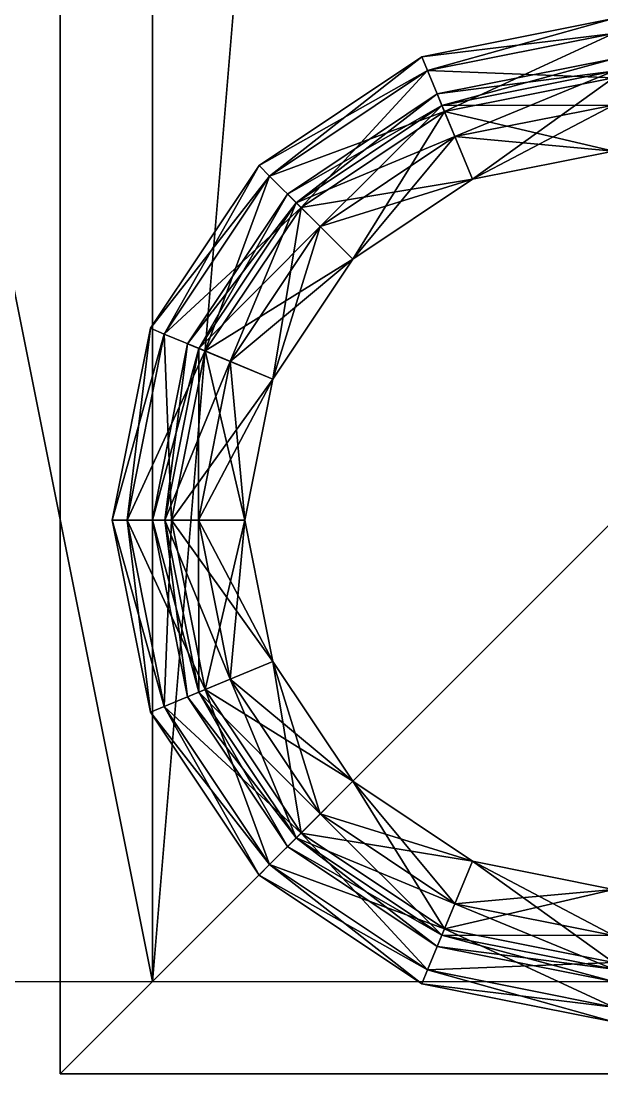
# Model space of a CAD drawing. Header units: metres. Extents: x -124 to 60, y -56 to 44.
# Drawn here: x 7.715 to 8.975, y -56.2 to -53.918 of the extents above; entities that cross this region are included whole.
import ezdxf

# ---------------------------------------------------------------- set-up
doc = ezdxf.new("R2010")
doc.units = ezdxf.units.M

msp = doc.modelspace()

# ---------------------------------------------------------------- linework, layer by layer
for points in [[(8, -56, 24), (10, -56, 24), (10, -32, 24)], [(10, -32, 24), (8, -32, 24), (8, -56, 24)], [(8, -56, 36), (8, -56, 46), (8, -32, 46)], [(8, -32, 46), (8, -32, 36), (8, -56, 36)], [(8, -56, 10), (8, -36, 10), (4, -36, 10)], [(4, -36, 10), (4, -56, 10), (8, -56, 10)], [(8, -56, 10), (8, -56, 24), (8, -38, 24)], [(8, -38, 24), (8, -38, 10), (8, -56, 10)], [(8, -44, 32), (8, -44, 36), (8, -54, 36)], [(8, -54, 36), (8, -54, 32), (8, -44, 32)], [(8, -52.8284, 30.8284), (8, -52.8284, 32), (8, -54, 32)], [(8, -54, 32), (8, -54, 30.8284), (8, -52.8284, 30.8284)], [(8, -53.092, 30.5376), (8, -52.8284, 30.8284), (8, -54, 30.8284)], [(8, -54, 30.8284), (8, -54, 30.4749), (8, -53.092, 30.5376)], [(8, -53.3259, 30.2223), (8, -53.092, 30.5376), (8, -54, 30.4749)], [(8, -54, 30.4749), (8, -54, 30.1213), (8, -53.3259, 30.2223)], [(8, -53.5277, 29.8856), (8, -53.3259, 30.2223), (8, -54, 30.1213)], [(8, -54, 30.1213), (8, -54, 29.7678), (8, -53.5277, 29.8856)], [(8, -53.6955, 29.5307), (8, -53.5277, 29.8856), (8, -54, 29.7678)], [(8, -54, 29.7678), (8, -54, 29.4142), (8, -53.6955, 29.5307)], [(8, -53.8278, 29.1611), (8, -53.6955, 29.5307), (8, -54, 29.4142)], [(7.8, -53.8, 24.2), (7.8, -53.8, 24), (7.8, -56.2, 24)], [(7.8, -56.2, 24), (7.8, -56.2, 24.2), (7.8, -53.8, 24.2)], [(7.8, -56.2, 24.2), (10.2, -56.2, 24.2), (10.2, -53.8, 24.2)], [(10.2, -53.8, 24.2), (7.8, -53.8, 24.2), (7.8, -56.2, 24.2)], [(10.2, -53.8, 24), (10.2, -56.2, 24), (7.8, -56.2, 24)], [(7.8, -56.2, 24), (7.8, -53.8, 24), (10.2, -53.8, 24)], [(7.8, -53.8, 28), (7.8, -53.8, 27.8), (7.8, -56.2, 27.8)], [(7.8, -56.2, 27.8), (7.8, -56.2, 28), (7.8, -53.8, 28)], [(7.8, -56.2, 28), (10.2, -56.2, 28), (10.2, -53.8, 28)], [(10.2, -53.8, 28), (7.8, -53.8, 28), (7.8, -56.2, 28)], [(10.2, -53.8, 27.8), (10.2, -56.2, 27.8), (7.8, -56.2, 27.8)], [(7.8, -56.2, 27.8), (7.8, -53.8, 27.8), (10.2, -53.8, 27.8)], [(8, -54, 29.4142), (8, -54, 29.0607), (8, -53.8278, 29.1611)], [(8, -53.9231, 28.7804), (8, -53.8278, 29.1611), (8, -54, 29.0607)], [(8, -54, 29.0607), (8, -54, 28.7071), (8, -53.9231, 28.7804)], [(8, -53.9807, 28.3921), (8, -53.9231, 28.7804), (8, -54, 28.7071)], [(8.59625, -54.0253, 25.5218), (8.58389, -53.9954, 26), (9, -53.9126, 26)], [(9, -53.945, 26.4782), (9, -53.9126, 26), (8.58389, -53.9954, 26)], [(9, -53.9126, 26), (9, -53.945, 25.5218), (8.59625, -54.0253, 25.5218)], [(8.58389, -53.9954, 26), (8.59625, -54.0253, 26.4782), (9, -53.945, 26.4782)], [(8.63313, -54.1143, 25.0523), (8.59625, -54.0253, 25.5218), (9, -53.945, 25.5218)], [(9, -54.0413, 26.9477), (9, -53.945, 26.4782), (8.59625, -54.0253, 26.4782)], [(9, -53.945, 25.5218), (9, -54.0413, 25.0523), (8.63313, -54.1143, 25.0523)], [(8, -54, 28.7071), (8, -54, 28.3536), (8, -53.9807, 28.3921)], [(8, -54, 28), (8, -53.9807, 28.3921), (8, -54, 28.3536)], [(8, -54, 28), (8, -54, 36), (8, -56, 36)], [(8, -56, 36), (8, -56, 28), (8, -54, 28)], [(8.25397, -54.254, 25.5218), (8.23112, -54.2311, 26), (8.58389, -53.9954, 26)], [(8.59625, -54.0253, 26.4782), (8.58389, -53.9954, 26), (8.23112, -54.2311, 26)], [(8.58389, -53.9954, 26), (8.59625, -54.0253, 25.5218), (8.25397, -54.254, 25.5218)], [(9, -54, 27.6), (8.61732, -54.0761, 27.6), (8.62757, -54.1009, 27.7)], [(8.61732, -54.0761, 27.6), (9, -54, 27.6), (9, -54.0268, 27.5)], [(8.61732, -54.0761, 24.4), (9, -54, 24.4), (9, -54.0268, 24.3)], [(9, -54, 24.4), (8.61732, -54.0761, 24.4), (8.62757, -54.1009, 24.5)], [(8.62757, -54.1009, 27.7), (9, -54.0268, 27.7), (9, -54, 27.6)], [(8.62757, -54.1009, 24.5), (9, -54.0268, 24.5), (9, -54, 24.4)], [(8.23112, -54.2311, 26), (8.25397, -54.254, 26.4782), (8.59625, -54.0253, 26.4782)], [(8.32212, -54.3221, 25.0523), (8.25397, -54.254, 25.5218), (8.59625, -54.0253, 25.5218)], [(8.63313, -54.1143, 26.9477), (8.59625, -54.0253, 26.4782), (8.25397, -54.254, 26.4782)], [(8.59625, -54.0253, 25.5218), (8.63313, -54.1143, 25.0523), (8.32212, -54.3221, 25.0523)], [(8.59625, -54.0253, 26.4782), (8.63313, -54.1143, 26.9477), (9, -54.0413, 26.9477)], [(9, -54.0268, 27.5), (8.62757, -54.1009, 27.5), (8.61732, -54.0761, 27.6)], [(9, -54.0268, 24.3), (8.62757, -54.1009, 24.3), (8.61732, -54.0761, 24.4)], [(9, -54.0268, 27.7), (8.62757, -54.1009, 27.7), (8.65559, -54.1685, 27.7732)], [(8.62757, -54.1009, 27.5), (9, -54.0268, 27.5), (9, -54.1, 27.4268)], [(8.62757, -54.1009, 24.3), (9, -54.0268, 24.3), (9, -54.1, 24.2268)], [(9, -54.0268, 24.5), (8.62757, -54.1009, 24.5), (8.65559, -54.1685, 24.5732)], [(8.65559, -54.1685, 27.7732), (9, -54.1, 27.7732), (9, -54.0268, 27.7)], [(8.65559, -54.1685, 24.5732), (9, -54.1, 24.5732), (9, -54.0268, 24.5)], [(8.69385, -54.2609, 24.6), (8.63313, -54.1143, 25.0523), (9, -54.0413, 25.0523)], [(9, -54.2, 27.4), (9, -54.0413, 26.9477), (8.63313, -54.1143, 26.9477)], [(9, -54.0413, 25.0523), (9, -54.2, 24.6), (8.69385, -54.2609, 24.6)], [(8.61732, -54.0761, 27.6), (8.29289, -54.2929, 27.6), (8.31184, -54.3118, 27.7)], [(8.29289, -54.2929, 27.6), (8.61732, -54.0761, 27.6), (8.62757, -54.1009, 27.5)], [(8.29289, -54.2929, 24.4), (8.61732, -54.0761, 24.4), (8.62757, -54.1009, 24.3)], [(8.61732, -54.0761, 24.4), (8.29289, -54.2929, 24.4), (8.31184, -54.3118, 24.5)], [(8.31184, -54.3118, 27.7), (8.62757, -54.1009, 27.7), (8.61732, -54.0761, 27.6)], [(8.31184, -54.3118, 24.5), (8.62757, -54.1009, 24.5), (8.61732, -54.0761, 24.4)], [(8.62757, -54.1009, 27.5), (8.31184, -54.3118, 27.5), (8.29289, -54.2929, 27.6)], [(8.62757, -54.1009, 24.3), (8.31184, -54.3118, 24.3), (8.29289, -54.2929, 24.4)], [(8.62757, -54.1009, 27.7), (8.31184, -54.3118, 27.7), (8.3636, -54.3636, 27.7732)], [(8.31184, -54.3118, 27.5), (8.62757, -54.1009, 27.5), (8.65559, -54.1685, 27.4268)], [(8.31184, -54.3118, 24.3), (8.62757, -54.1009, 24.3), (8.65559, -54.1685, 24.2268)], [(8.62757, -54.1009, 24.5), (8.31184, -54.3118, 24.5), (8.3636, -54.3636, 24.5732)], [(8.3636, -54.3636, 27.7732), (8.65559, -54.1685, 27.7732), (8.62757, -54.1009, 27.7)], [(8.3636, -54.3636, 24.5732), (8.65559, -54.1685, 24.5732), (8.62757, -54.1009, 24.5)], [(9, -54.1, 27.4268), (8.65559, -54.1685, 27.4268), (8.62757, -54.1009, 27.5)], [(9, -54.1, 24.2268), (8.65559, -54.1685, 24.2268), (8.62757, -54.1009, 24.3)], [(9, -54.1, 27.7732), (8.65559, -54.1685, 27.7732), (8.69385, -54.2609, 27.8)], [(8.65559, -54.1685, 27.4268), (9, -54.1, 27.4268), (9, -54.2, 27.4)], [(8.65559, -54.1685, 24.2268), (9, -54.1, 24.2268), (9, -54.2, 24.2)], [(9, -54.1, 24.5732), (8.65559, -54.1685, 24.5732), (8.69385, -54.2609, 24.6)], [(8.69385, -54.2609, 27.8), (9, -54.2, 27.8), (9, -54.1, 27.7732)], [(8.69385, -54.2609, 24.6), (9, -54.2, 24.6), (9, -54.1, 24.5732)], [(8.25397, -54.254, 26.4782), (8.32212, -54.3221, 26.9477), (8.63313, -54.1143, 26.9477)], [(8.43431, -54.4343, 24.6), (8.32212, -54.3221, 25.0523), (8.63313, -54.1143, 25.0523)], [(8.69385, -54.2609, 27.4), (8.63313, -54.1143, 26.9477), (8.32212, -54.3221, 26.9477)], [(8.63313, -54.1143, 25.0523), (8.69385, -54.2609, 24.6), (8.43431, -54.4343, 24.6)], [(8.63313, -54.1143, 26.9477), (8.69385, -54.2609, 27.4), (9, -54.2, 27.4)], [(8.65559, -54.1685, 27.4268), (8.3636, -54.3636, 27.4268), (8.31184, -54.3118, 27.5)], [(8.65559, -54.1685, 24.2268), (8.3636, -54.3636, 24.2268), (8.31184, -54.3118, 24.3)], [(8.65559, -54.1685, 27.7732), (8.3636, -54.3636, 27.7732), (8.43431, -54.4343, 27.8)], [(8.3636, -54.3636, 27.4268), (8.65559, -54.1685, 27.4268), (8.69385, -54.2609, 27.4)], [(8.3636, -54.3636, 24.2268), (8.65559, -54.1685, 24.2268), (8.69385, -54.2609, 24.2)], [(8.65559, -54.1685, 24.5732), (8.3636, -54.3636, 24.5732), (8.43431, -54.4343, 24.6)], [(8.43431, -54.4343, 27.8), (8.69385, -54.2609, 27.8), (8.65559, -54.1685, 27.7732)], [(8.43431, -54.4343, 24.6), (8.69385, -54.2609, 24.6), (8.65559, -54.1685, 24.5732)], [(9, -54.2, 27.4), (8.69385, -54.2609, 27.4), (8.65559, -54.1685, 27.4268)], [(9, -54.2, 24.2), (8.69385, -54.2609, 24.2), (8.65559, -54.1685, 24.2268)], [(8.02527, -54.5963, 25.5218), (7.99541, -54.5839, 26), (8.23112, -54.2311, 26)], [(8.25397, -54.254, 26.4782), (8.23112, -54.2311, 26), (7.99541, -54.5839, 26)], [(8.23112, -54.2311, 26), (8.25397, -54.254, 25.5218), (8.02527, -54.5963, 25.5218)], [(7.99541, -54.5839, 26), (8.02527, -54.5963, 26.4782), (8.25397, -54.254, 26.4782)], [(8.1143, -54.6331, 25.0523), (8.02527, -54.5963, 25.5218), (8.25397, -54.254, 25.5218)], [(8.32212, -54.3221, 26.9477), (8.25397, -54.254, 26.4782), (8.02527, -54.5963, 26.4782)], [(8.25397, -54.254, 25.5218), (8.32212, -54.3221, 25.0523), (8.1143, -54.6331, 25.0523)], [(8.32212, -54.3221, 26.9477), (8.43431, -54.4343, 27.4), (8.69385, -54.2609, 27.4)], [(8.69385, -54.2609, 27.4), (8.43431, -54.4343, 27.4), (8.3636, -54.3636, 27.4268)], [(8.69385, -54.2609, 24.2), (8.43431, -54.4343, 24.2), (8.3636, -54.3636, 24.2268)], [(8.29289, -54.2929, 27.6), (8.07612, -54.6173, 27.6), (8.10088, -54.6276, 27.7)], [(8.07612, -54.6173, 27.6), (8.29289, -54.2929, 27.6), (8.31184, -54.3118, 27.5)], [(8.07612, -54.6173, 24.4), (8.29289, -54.2929, 24.4), (8.31184, -54.3118, 24.3)], [(8.29289, -54.2929, 24.4), (8.07612, -54.6173, 24.4), (8.10088, -54.6276, 24.5)], [(8.10088, -54.6276, 27.7), (8.31184, -54.3118, 27.7), (8.29289, -54.2929, 27.6)], [(8.10088, -54.6276, 24.5), (8.31184, -54.3118, 24.5), (8.29289, -54.2929, 24.4)], [(8.02527, -54.5963, 26.4782), (8.1143, -54.6331, 26.9477), (8.32212, -54.3221, 26.9477)], [(8.31184, -54.3118, 27.5), (8.10088, -54.6276, 27.5), (8.07612, -54.6173, 27.6)], [(8.31184, -54.3118, 24.3), (8.10088, -54.6276, 24.3), (8.07612, -54.6173, 24.4)], [(8.31184, -54.3118, 27.7), (8.10088, -54.6276, 27.7), (8.16851, -54.6556, 27.7732)], [(8.10088, -54.6276, 27.5), (8.31184, -54.3118, 27.5), (8.3636, -54.3636, 27.4268)], [(8.10088, -54.6276, 24.3), (8.31184, -54.3118, 24.3), (8.3636, -54.3636, 24.2268)], [(8.31184, -54.3118, 24.5), (8.10088, -54.6276, 24.5), (8.16851, -54.6556, 24.5732)], [(8.2609, -54.6939, 24.6), (8.1143, -54.6331, 25.0523), (8.32212, -54.3221, 25.0523)], [(8.43431, -54.4343, 27.4), (8.32212, -54.3221, 26.9477), (8.1143, -54.6331, 26.9477)], [(8.16851, -54.6556, 27.7732), (8.3636, -54.3636, 27.7732), (8.31184, -54.3118, 27.7)], [(8.16851, -54.6556, 24.5732), (8.3636, -54.3636, 24.5732), (8.31184, -54.3118, 24.5)], [(8.32212, -54.3221, 25.0523), (8.43431, -54.4343, 24.6), (8.2609, -54.6939, 24.6)], [(8.3636, -54.3636, 27.4268), (8.16851, -54.6556, 27.4268), (8.10088, -54.6276, 27.5)], [(8.3636, -54.3636, 24.2268), (8.16851, -54.6556, 24.2268), (8.10088, -54.6276, 24.3)], [(8.3636, -54.3636, 27.7732), (8.16851, -54.6556, 27.7732), (8.2609, -54.6939, 27.8)], [(8.16851, -54.6556, 27.4268), (8.3636, -54.3636, 27.4268), (8.43431, -54.4343, 27.4)], [(8.16851, -54.6556, 24.2268), (8.3636, -54.3636, 24.2268), (8.43431, -54.4343, 24.2)], [(8.3636, -54.3636, 24.5732), (8.16851, -54.6556, 24.5732), (8.2609, -54.6939, 24.6)], [(8.2609, -54.6939, 27.8), (8.43431, -54.4343, 27.8), (8.3636, -54.3636, 27.7732)], [(8.2609, -54.6939, 24.6), (8.43431, -54.4343, 24.6), (8.3636, -54.3636, 24.5732)], [(8.1143, -54.6331, 26.9477), (8.2609, -54.6939, 27.4), (8.43431, -54.4343, 27.4)], [(8.43431, -54.4343, 27.4), (8.2609, -54.6939, 27.4), (8.16851, -54.6556, 27.4268)], [(8.43431, -54.4343, 24.2), (8.2609, -54.6939, 24.2), (8.16851, -54.6556, 24.2268)], [(7.94496, -55, 25.5218), (7.91264, -55, 26), (7.99541, -54.5839, 26)], [(8.02527, -54.5963, 26.4782), (7.99541, -54.5839, 26), (7.91264, -55, 26)], [(7.99541, -54.5839, 26), (8.02527, -54.5963, 25.5218), (7.94496, -55, 25.5218)], [(7.91264, -55, 26), (7.94496, -55, 26.4782), (8.02527, -54.5963, 26.4782)], [(8.04133, -55, 25.0523), (7.94496, -55, 25.5218), (8.02527, -54.5963, 25.5218)], [(8.1143, -54.6331, 26.9477), (8.02527, -54.5963, 26.4782), (7.94496, -55, 26.4782)], [(8.02527, -54.5963, 25.5218), (8.1143, -54.6331, 25.0523), (8.04133, -55, 25.0523)], [(8.07612, -54.6173, 27.6), (8, -55, 27.6), (8.02679, -55, 27.7)], [(8, -55, 27.6), (8.07612, -54.6173, 27.6), (8.10088, -54.6276, 27.5)], [(8, -55, 24.4), (8.07612, -54.6173, 24.4), (8.10088, -54.6276, 24.3)], [(8.07612, -54.6173, 24.4), (8, -55, 24.4), (8.02679, -55, 24.5)], [(8.10088, -54.6276, 27.5), (8.02679, -55, 27.5), (8, -55, 27.6)], [(8.10088, -54.6276, 24.3), (8.02679, -55, 24.3), (8, -55, 24.4)], [(8.02679, -55, 27.7), (8.10088, -54.6276, 27.7), (8.07612, -54.6173, 27.6)], [(8.02679, -55, 24.5), (8.10088, -54.6276, 24.5), (8.07612, -54.6173, 24.4)], [(8.10088, -54.6276, 27.7), (8.02679, -55, 27.7), (8.1, -55, 27.7732)], [(8.02679, -55, 27.5), (8.10088, -54.6276, 27.5), (8.16851, -54.6556, 27.4268)], [(8.02679, -55, 24.3), (8.10088, -54.6276, 24.3), (8.16851, -54.6556, 24.2268)], [(8.10088, -54.6276, 24.5), (8.02679, -55, 24.5), (8.1, -55, 24.5732)], [(8.1, -55, 27.7732), (8.16851, -54.6556, 27.7732), (8.10088, -54.6276, 27.7)], [(8.1, -55, 24.5732), (8.16851, -54.6556, 24.5732), (8.10088, -54.6276, 24.5)], [(7.94496, -55, 26.4782), (8.04133, -55, 26.9477), (8.1143, -54.6331, 26.9477)], [(8.2, -55, 24.6), (8.04133, -55, 25.0523), (8.1143, -54.6331, 25.0523)], [(8.2609, -54.6939, 27.4), (8.1143, -54.6331, 26.9477), (8.04133, -55, 26.9477)], [(8.1143, -54.6331, 25.0523), (8.2609, -54.6939, 24.6), (8.2, -55, 24.6)], [(8.16851, -54.6556, 27.4268), (8.1, -55, 27.4268), (8.02679, -55, 27.5)], [(8.16851, -54.6556, 24.2268), (8.1, -55, 24.2268), (8.02679, -55, 24.3)], [(8.16851, -54.6556, 27.7732), (8.1, -55, 27.7732), (8.2, -55, 27.8)], [(8.1, -55, 27.4268), (8.16851, -54.6556, 27.4268), (8.2609, -54.6939, 27.4)], [(8.1, -55, 24.2268), (8.16851, -54.6556, 24.2268), (8.2609, -54.6939, 24.2)], [(8.16851, -54.6556, 24.5732), (8.1, -55, 24.5732), (8.2, -55, 24.6)], [(8.2, -55, 27.8), (8.2609, -54.6939, 27.8), (8.16851, -54.6556, 27.7732)], [(8.2, -55, 24.6), (8.2609, -54.6939, 24.6), (8.16851, -54.6556, 24.5732)], [(8.04133, -55, 26.9477), (8.2, -55, 27.4), (8.2609, -54.6939, 27.4)], [(8.2609, -54.6939, 27.4), (8.2, -55, 27.4), (8.1, -55, 27.4268)], [(8.2609, -54.6939, 24.2), (8.2, -55, 24.2), (8.1, -55, 24.2268)], [(8.02527, -55.4037, 25.5218), (7.99541, -55.4161, 26), (7.91264, -55, 26)], [(7.91264, -55, 26), (7.94496, -55, 25.5218), (8.02527, -55.4037, 25.5218)], [(7.94496, -55, 26.4782), (7.91264, -55, 26), (7.99541, -55.4161, 26)], [(8.1143, -55.3669, 25.0523), (8.02527, -55.4037, 25.5218), (7.94496, -55, 25.5218)], [(7.94496, -55, 25.5218), (8.04133, -55, 25.0523), (8.1143, -55.3669, 25.0523)], [(7.99541, -55.4161, 26), (8.02527, -55.4037, 26.4782), (7.94496, -55, 26.4782)], [(8.04133, -55, 26.9477), (7.94496, -55, 26.4782), (8.02527, -55.4037, 26.4782)], [(8, -55, 27.6), (8.07612, -55.3827, 27.6), (8.10088, -55.3724, 27.7)], [(8.10088, -55.3724, 27.7), (8.02679, -55, 27.7), (8, -55, 27.6)], [(8.07612, -55.3827, 27.6), (8, -55, 27.6), (8.02679, -55, 27.5)], [(8.07612, -55.3827, 24.4), (8, -55, 24.4), (8.02679, -55, 24.3)], [(8.10088, -55.3724, 24.5), (8.02679, -55, 24.5), (8, -55, 24.4)], [(8, -55, 24.4), (8.07612, -55.3827, 24.4), (8.10088, -55.3724, 24.5)], [(8.02527, -55.4037, 26.4782), (8.1143, -55.3669, 26.9477), (8.04133, -55, 26.9477)], [(8.02679, -55, 27.7), (8.10088, -55.3724, 27.7), (8.16851, -55.3444, 27.7732)], [(8.16851, -55.3444, 27.7732), (8.1, -55, 27.7732), (8.02679, -55, 27.7)], [(8.02679, -55, 27.5), (8.10088, -55.3724, 27.5), (8.07612, -55.3827, 27.6)], [(8.10088, -55.3724, 27.5), (8.02679, -55, 27.5), (8.1, -55, 27.4268)], [(8.10088, -55.3724, 24.3), (8.02679, -55, 24.3), (8.1, -55, 24.2268)], [(8.02679, -55, 24.3), (8.10088, -55.3724, 24.3), (8.07612, -55.3827, 24.4)], [(8.16851, -55.3444, 24.5732), (8.1, -55, 24.5732), (8.02679, -55, 24.5)], [(8.02679, -55, 24.5), (8.10088, -55.3724, 24.5), (8.16851, -55.3444, 24.5732)], [(8.2609, -55.3061, 24.6), (8.1143, -55.3669, 25.0523), (8.04133, -55, 25.0523)], [(8.04133, -55, 25.0523), (8.2, -55, 24.6), (8.2609, -55.3061, 24.6)], [(8.2, -55, 27.4), (8.04133, -55, 26.9477), (8.1143, -55.3669, 26.9477)], [(8.1, -55, 27.7732), (8.16851, -55.3444, 27.7732), (8.2609, -55.3061, 27.8)], [(8.2609, -55.3061, 27.8), (8.2, -55, 27.8), (8.1, -55, 27.7732)], [(8.1, -55, 27.4268), (8.16851, -55.3444, 27.4268), (8.10088, -55.3724, 27.5)], [(8.16851, -55.3444, 27.4268), (8.1, -55, 27.4268), (8.2, -55, 27.4)], [(8.16851, -55.3444, 24.2268), (8.1, -55, 24.2268), (8.2, -55, 24.2)], [(8.1, -55, 24.2268), (8.16851, -55.3444, 24.2268), (8.10088, -55.3724, 24.3)], [(8.2609, -55.3061, 24.6), (8.2, -55, 24.6), (8.1, -55, 24.5732)], [(8.1, -55, 24.5732), (8.16851, -55.3444, 24.5732), (8.2609, -55.3061, 24.6)], [(8.1143, -55.3669, 26.9477), (8.2609, -55.3061, 27.4), (8.2, -55, 27.4)], [(8.2, -55, 27.4), (8.2609, -55.3061, 27.4), (8.16851, -55.3444, 27.4268)], [(8.2, -55, 24.2), (8.2609, -55.3061, 24.2), (8.16851, -55.3444, 24.2268)], [(8.1143, -55.3669, 25.0523), (8.2609, -55.3061, 24.6), (8.43431, -55.5657, 24.6)], [(8.2609, -55.3061, 27.4), (8.1143, -55.3669, 26.9477), (8.32212, -55.6779, 26.9477)], [(8.43431, -55.5657, 27.8), (8.2609, -55.3061, 27.8), (8.16851, -55.3444, 27.7732)], [(8.3636, -55.6364, 27.4268), (8.16851, -55.3444, 27.4268), (8.2609, -55.3061, 27.4)], [(8.3636, -55.6364, 24.2268), (8.16851, -55.3444, 24.2268), (8.2609, -55.3061, 24.2)], [(8.43431, -55.5657, 24.6), (8.2609, -55.3061, 24.6), (8.16851, -55.3444, 24.5732)], [(8.2609, -55.3061, 27.4), (8.43431, -55.5657, 27.4), (8.3636, -55.6364, 27.4268)], [(8.32212, -55.6779, 26.9477), (8.43431, -55.5657, 27.4), (8.2609, -55.3061, 27.4)], [(8.2609, -55.3061, 24.2), (8.43431, -55.5657, 24.2), (8.3636, -55.6364, 24.2268)], [(8.3636, -55.6364, 27.7732), (8.16851, -55.3444, 27.7732), (8.10088, -55.3724, 27.7)], [(8.31184, -55.6882, 27.5), (8.10088, -55.3724, 27.5), (8.16851, -55.3444, 27.4268)], [(8.31184, -55.6882, 24.3), (8.10088, -55.3724, 24.3), (8.16851, -55.3444, 24.2268)], [(8.3636, -55.6364, 24.5732), (8.16851, -55.3444, 24.5732), (8.10088, -55.3724, 24.5)], [(8.16851, -55.3444, 27.7732), (8.3636, -55.6364, 27.7732), (8.43431, -55.5657, 27.8)], [(8.16851, -55.3444, 27.4268), (8.3636, -55.6364, 27.4268), (8.31184, -55.6882, 27.5)], [(8.16851, -55.3444, 24.2268), (8.3636, -55.6364, 24.2268), (8.31184, -55.6882, 24.3)], [(8.16851, -55.3444, 24.5732), (8.3636, -55.6364, 24.5732), (8.43431, -55.5657, 24.6)], [(8.02527, -55.4037, 25.5218), (8.1143, -55.3669, 25.0523), (8.32212, -55.6779, 25.0523)], [(8.1143, -55.3669, 26.9477), (8.02527, -55.4037, 26.4782), (8.25397, -55.746, 26.4782)], [(8.31184, -55.6882, 27.7), (8.10088, -55.3724, 27.7), (8.07612, -55.3827, 27.6)], [(8.29289, -55.7071, 27.6), (8.07612, -55.3827, 27.6), (8.10088, -55.3724, 27.5)], [(8.29289, -55.7071, 24.4), (8.07612, -55.3827, 24.4), (8.10088, -55.3724, 24.3)], [(8.31184, -55.6882, 24.5), (8.10088, -55.3724, 24.5), (8.07612, -55.3827, 24.4)], [(8.07612, -55.3827, 27.6), (8.29289, -55.7071, 27.6), (8.31184, -55.6882, 27.7)], [(8.07612, -55.3827, 24.4), (8.29289, -55.7071, 24.4), (8.31184, -55.6882, 24.5)], [(8.10088, -55.3724, 27.7), (8.31184, -55.6882, 27.7), (8.3636, -55.6364, 27.7732)], [(8.10088, -55.3724, 27.5), (8.31184, -55.6882, 27.5), (8.29289, -55.7071, 27.6)], [(8.10088, -55.3724, 24.3), (8.31184, -55.6882, 24.3), (8.29289, -55.7071, 24.4)], [(8.10088, -55.3724, 24.5), (8.31184, -55.6882, 24.5), (8.3636, -55.6364, 24.5732)], [(8.43431, -55.5657, 24.6), (8.32212, -55.6779, 25.0523), (8.1143, -55.3669, 25.0523)], [(8.25397, -55.746, 26.4782), (8.32212, -55.6779, 26.9477), (8.1143, -55.3669, 26.9477)], [(7.99541, -55.4161, 26), (8.02527, -55.4037, 25.5218), (8.25397, -55.746, 25.5218)], [(8.02527, -55.4037, 26.4782), (7.99541, -55.4161, 26), (8.23112, -55.7689, 26)], [(8.32212, -55.6779, 25.0523), (8.25397, -55.746, 25.5218), (8.02527, -55.4037, 25.5218)], [(8.23112, -55.7689, 26), (8.25397, -55.746, 26.4782), (8.02527, -55.4037, 26.4782)], [(8.25397, -55.746, 25.5218), (8.23112, -55.7689, 26), (7.99541, -55.4161, 26)], [(8.32212, -55.6779, 25.0523), (8.43431, -55.5657, 24.6), (8.69385, -55.7391, 24.6)], [(8.43431, -55.5657, 27.4), (8.32212, -55.6779, 26.9477), (8.63313, -55.8857, 26.9477)], [(8.69385, -55.7391, 27.8), (8.43431, -55.5657, 27.8), (8.3636, -55.6364, 27.7732)], [(8.65559, -55.8315, 27.4268), (8.3636, -55.6364, 27.4268), (8.43431, -55.5657, 27.4)], [(8.65559, -55.8315, 24.2268), (8.3636, -55.6364, 24.2268), (8.43431, -55.5657, 24.2)], [(8.69385, -55.7391, 24.6), (8.43431, -55.5657, 24.6), (8.3636, -55.6364, 24.5732)], [(8.43431, -55.5657, 27.4), (8.69385, -55.7391, 27.4), (8.65559, -55.8315, 27.4268)], [(8.63313, -55.8857, 26.9477), (8.69385, -55.7391, 27.4), (8.43431, -55.5657, 27.4)], [(8.43431, -55.5657, 24.2), (8.69385, -55.7391, 24.2), (8.65559, -55.8315, 24.2268)], [(8.65559, -55.8315, 27.7732), (8.3636, -55.6364, 27.7732), (8.31184, -55.6882, 27.7)], [(8.62757, -55.8991, 27.5), (8.31184, -55.6882, 27.5), (8.3636, -55.6364, 27.4268)], [(8.62757, -55.8991, 24.3), (8.31184, -55.6882, 24.3), (8.3636, -55.6364, 24.2268)], [(8.65559, -55.8315, 24.5732), (8.3636, -55.6364, 24.5732), (8.31184, -55.6882, 24.5)], [(8.3636, -55.6364, 27.7732), (8.65559, -55.8315, 27.7732), (8.69385, -55.7391, 27.8)], [(8.3636, -55.6364, 27.4268), (8.65559, -55.8315, 27.4268), (8.62757, -55.8991, 27.5)], [(8.3636, -55.6364, 24.2268), (8.65559, -55.8315, 24.2268), (8.62757, -55.8991, 24.3)], [(8.3636, -55.6364, 24.5732), (8.65559, -55.8315, 24.5732), (8.69385, -55.7391, 24.6)], [(8.25397, -55.746, 25.5218), (8.32212, -55.6779, 25.0523), (8.63313, -55.8857, 25.0523)], [(8.32212, -55.6779, 26.9477), (8.25397, -55.746, 26.4782), (8.59625, -55.9747, 26.4782)], [(8.69385, -55.7391, 24.6), (8.63313, -55.8857, 25.0523), (8.32212, -55.6779, 25.0523)], [(8.59625, -55.9747, 26.4782), (8.63313, -55.8857, 26.9477), (8.32212, -55.6779, 26.9477)], [(8.62757, -55.8991, 27.7), (8.31184, -55.6882, 27.7), (8.29289, -55.7071, 27.6)], [(8.61732, -55.9239, 27.6), (8.29289, -55.7071, 27.6), (8.31184, -55.6882, 27.5)], [(8.61732, -55.9239, 24.4), (8.29289, -55.7071, 24.4), (8.31184, -55.6882, 24.3)], [(8.62757, -55.8991, 24.5), (8.31184, -55.6882, 24.5), (8.29289, -55.7071, 24.4)], [(8.31184, -55.6882, 27.7), (8.62757, -55.8991, 27.7), (8.65559, -55.8315, 27.7732)], [(8.31184, -55.6882, 27.5), (8.62757, -55.8991, 27.5), (8.61732, -55.9239, 27.6)], [(8.31184, -55.6882, 24.3), (8.62757, -55.8991, 24.3), (8.61732, -55.9239, 24.4)], [(8.31184, -55.6882, 24.5), (8.62757, -55.8991, 24.5), (8.65559, -55.8315, 24.5732)], [(8.29289, -55.7071, 27.6), (8.61732, -55.9239, 27.6), (8.62757, -55.8991, 27.7)], [(8.29289, -55.7071, 24.4), (8.61732, -55.9239, 24.4), (8.62757, -55.8991, 24.5)], [(8.23112, -55.7689, 26), (8.25397, -55.746, 25.5218), (8.59625, -55.9747, 25.5218)], [(8.25397, -55.746, 26.4782), (8.23112, -55.7689, 26), (8.58389, -56.0046, 26)], [(8.63313, -55.8857, 25.0523), (8.59625, -55.9747, 25.5218), (8.25397, -55.746, 25.5218)], [(8.58389, -56.0046, 26), (8.59625, -55.9747, 26.4782), (8.25397, -55.746, 26.4782)], [(8.63313, -55.8857, 25.0523), (8.69385, -55.7391, 24.6), (9, -55.8, 24.6)], [(8.69385, -55.7391, 27.4), (8.63313, -55.8857, 26.9477), (9, -55.9587, 26.9477)], [(9, -55.8, 27.8), (8.69385, -55.7391, 27.8), (8.65559, -55.8315, 27.7732)], [(9, -55.9, 27.4268), (8.65559, -55.8315, 27.4268), (8.69385, -55.7391, 27.4)], [(9, -55.9, 24.2268), (8.65559, -55.8315, 24.2268), (8.69385, -55.7391, 24.2)], [(9, -55.8, 24.6), (8.69385, -55.7391, 24.6), (8.65559, -55.8315, 24.5732)], [(8.69385, -55.7391, 27.4), (9, -55.8, 27.4), (9, -55.9, 27.4268)], [(9, -55.9587, 26.9477), (9, -55.8, 27.4), (8.69385, -55.7391, 27.4)], [(8.69385, -55.7391, 24.2), (9, -55.8, 24.2), (9, -55.9, 24.2268)], [(8.59625, -55.9747, 25.5218), (8.58389, -56.0046, 26), (8.23112, -55.7689, 26)], [(9, -55.8, 24.6), (9, -55.9587, 25.0523), (8.63313, -55.8857, 25.0523)], [(8.65559, -55.8315, 27.7732), (9, -55.9, 27.7732), (9, -55.8, 27.8)], [(8.65559, -55.8315, 24.5732), (9, -55.9, 24.5732), (9, -55.8, 24.6)], [(9, -55.9, 27.7732), (8.65559, -55.8315, 27.7732), (8.62757, -55.8991, 27.7)], [(9, -55.9732, 27.5), (8.62757, -55.8991, 27.5), (8.65559, -55.8315, 27.4268)], [(9, -55.9732, 24.3), (8.62757, -55.8991, 24.3), (8.65559, -55.8315, 24.2268)], [(9, -55.9, 24.5732), (8.65559, -55.8315, 24.5732), (8.62757, -55.8991, 24.5)], [(8.65559, -55.8315, 27.4268), (9, -55.9, 27.4268), (9, -55.9732, 27.5)], [(8.65559, -55.8315, 24.2268), (9, -55.9, 24.2268), (9, -55.9732, 24.3)], [(8.59625, -55.9747, 25.5218), (8.63313, -55.8857, 25.0523), (9, -55.9587, 25.0523)], [(8.63313, -55.8857, 26.9477), (8.59625, -55.9747, 26.4782), (9, -56.055, 26.4782)], [(9, -55.9732, 27.7), (8.62757, -55.8991, 27.7), (8.61732, -55.9239, 27.6)], [(9, -56, 27.6), (8.61732, -55.9239, 27.6), (8.62757, -55.8991, 27.5)], [(9, -56, 24.4), (8.61732, -55.9239, 24.4), (8.62757, -55.8991, 24.3)], [(9, -55.9732, 24.5), (8.62757, -55.8991, 24.5), (8.61732, -55.9239, 24.4)], [(8.62757, -55.8991, 27.7), (9, -55.9732, 27.7), (9, -55.9, 27.7732)], [(8.62757, -55.8991, 27.5), (9, -55.9732, 27.5), (9, -56, 27.6)], [(8.62757, -55.8991, 24.3), (9, -55.9732, 24.3), (9, -56, 24.4)], [(8.62757, -55.8991, 24.5), (9, -55.9732, 24.5), (9, -55.9, 24.5732)], [(9, -56.055, 26.4782), (9, -55.9587, 26.9477), (8.63313, -55.8857, 26.9477)], [(8.61732, -55.9239, 27.6), (9, -56, 27.6), (9, -55.9732, 27.7)], [(8.61732, -55.9239, 24.4), (9, -56, 24.4), (9, -55.9732, 24.5)], [(8.58389, -56.0046, 26), (8.59625, -55.9747, 25.5218), (9, -56.055, 25.5218)], [(8.59625, -55.9747, 26.4782), (8.58389, -56.0046, 26), (9, -56.0874, 26)], [(9, -55.9587, 25.0523), (9, -56.055, 25.5218), (8.59625, -55.9747, 25.5218)], [(9, -56.0874, 26), (9, -56.055, 26.4782), (8.59625, -55.9747, 26.4782)], [(9, -56.055, 25.5218), (9, -56.0874, 26), (8.58389, -56.0046, 26)], [(7.8, -56.2, 24.2), (7.8, -56.2, 24), (10.2, -56.2, 24)], [(10.2, -56.2, 24), (10.2, -56.2, 24.2), (7.8, -56.2, 24.2)], [(7.8, -56.2, 28), (7.8, -56.2, 27.8), (10.2, -56.2, 27.8)], [(10.2, -56.2, 27.8), (10.2, -56.2, 28), (7.8, -56.2, 28)]]:
    msp.add_3dface(points)

doc.saveas('drawing.dxf')
